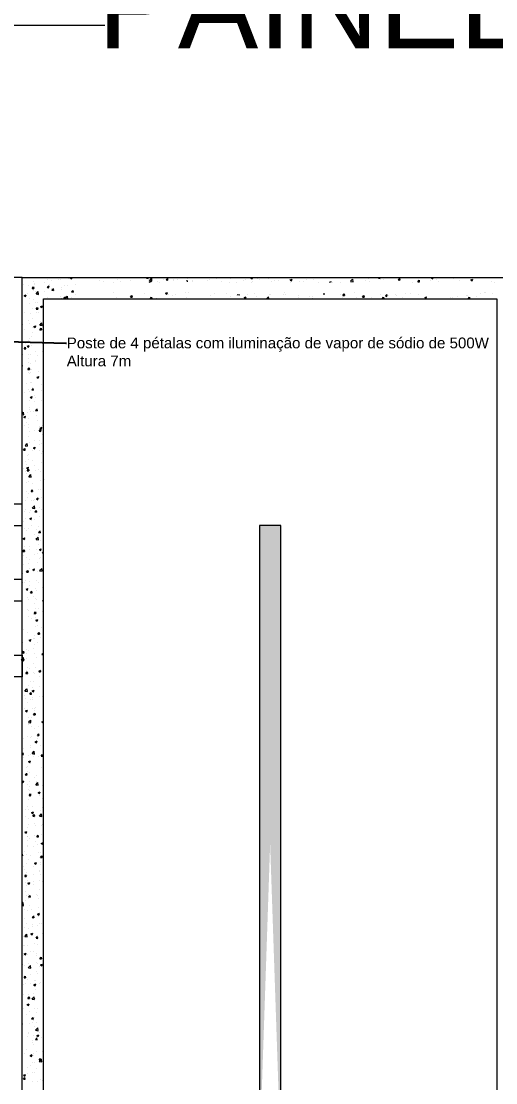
# Model space of a CAD drawing. Header units: millimetres. Extents: x 100 to 1222, y 100 to 694.
# Drawn here: x 276.75 to 293.24, y 536.13 to 573.01 of the extents above; entities that cross this region are included whole.
import ezdxf
from ezdxf import colors
from ezdxf.entities.mleader import LeaderData, LeaderLine
from ezdxf.math import Vec2, Vec3

# ---------------------------------------------------------------- set-up
doc = ezdxf.new("R2010")
doc.units = ezdxf.units.MM
doc.linetypes.add('DASHED', pattern=[0.75, 0.5, -0.25])
for name, color, linetype, lineweight in [('Alvenaria', 8, 'Continuous', 9), ('COTAS', 5, 'Continuous', 5), ('dados', 4, 'DASHED', 5), ('PAREDE', 7, 'Continuous', 9)]:
    doc.layers.add(name, color=color, linetype=linetype, lineweight=lineweight)
doc.styles.add('Notes', font='Arial.ttf', dxfattribs={"height": 3})
doc.styles.get("Standard").update_dxf_attribs({"font": 'Arial.ttf'})

msp = doc.modelspace()

# ---------------------------------------------------------------- hatches: boundary and pattern name
at = {"layer": 'Alvenaria'}
h = msp.add_hatch(dxfattribs=at)
h.set_pattern_fill('AR-CONC', color=256, scale=0.00375)
h.set_pattern_definition([(50, (-7.4424, -3450.46003), (0.68319251, -0.05977157), [0.0714375, -0.7858125]), (355, (-7.4424, -3450.46), (-0.13216283, 0.71646317), [0.05715, -0.62865219]), (100.451445, (-7.38545, -3450.465), (0.55102968, 0.65669157), [0.06071253, -0.66783842]), (46.1842, (-7.4424, -3450.2695), (1.0165464, -0.15765873), [0.10715625, -1.17871875]), (96.635558, (-7.3577, -3450.2827), (0.8902655, 0.92784797), [0.09106884, -1.00175853]), (351.18415, (-7.4424, -3450.2695), (0.8902655, 0.92784797), [0.08572488, -0.942974]), (21, (-7.34714, -3450.31716), (0.56855397, -0.38349449), [0.0714375, -0.7858125]), (326, (-7.34714, -3450.31716), (0.23175761, 0.69070487), [0.05715, -0.62865]), (71.451445, (-7.29976, -3450.3491), (0.80031157, 0.30721038), [0.06071253, -0.66783727]), (37.5, (-7.44239, -3450.46003), (0.011582262, 0.317081396), [0, -0.62103, 0, -0.638175, 0, -0.63103125]), (7.5, (-7.4424, -3450.46003), (0.250573734, 0.375677156), [0, -0.363855, 0, -0.6067425, 0, -0.24050625]), (327.5, (-7.6548, -3450.46003), (0.508464732, -0.02148279), [0, -0.238125, 0, -0.74295, 0, -0.9858375]), (317.5, (-7.75004, -3450.46003), (0.55548443, 0.09534934), [0, -0.3095625, 0, -0.493395, 0, -0.7000875])])
edge = h.paths.add_edge_path()
edge.add_line((285.775, 533.362), (285.775, 555.487))
edge.add_line((285.025, 555.487), (285.025, 533.362))
edge.add_line((285.775, 555.487), (285.025, 555.487))

# ---------------------------------------------------------------- linework, layer by layer
for p, q in [((276.843, 563.867), (276.843, 563.867)), ((277.18, 563.964), (277.18, 563.964)), ((277.204, 563.914), (277.204, 563.914)), ((277.226, 563.87), (277.226, 563.87)), ((277.561, 563.927), (277.561, 563.927)), ((277.669, 564.031), (277.669, 564.031)), ((277.806, 563.994), (277.806, 563.994)), ((278.044, 564.025), (278.044, 564.025)), ((278.116, 564.022), (278.116, 564.022)), ((278.15, 564.092), (278.15, 564.092)), ((278.405, 564.072), (278.405, 564.072)), ((278.454, 564.093), (278.501, 564.061)), ((278.455, 564.095), (278.498, 564.112)), ((278.501, 564.06), (278.519, 564.112)), ((279.455, 564.004), (279.455, 564.004)), ((279.604, 563.975), (279.604, 563.975)), ((279.956, 563.934), (279.956, 563.934)), ((280.011, 564.099), (280.011, 564.099)), ((280.098, 564.046), (280.098, 564.046)), ((280.195, 563.965), (280.195, 563.965)), ((280.556, 564.013), (280.556, 564.013)), ((280.667, 564.097), (280.667, 564.097)), ((281.1, 564.08), (281.127, 564.112)), ((281.1, 564.08), (281.157, 564.075)), ((281.157, 564.092), (281.157, 564.092)), ((281.166, 564.077), (281.159, 564.112)), ((281.176, 564.076), (281.176, 564.076)), ((281.193, 563.943), (281.259, 563.968)), ((281.206, 563.992), (281.28, 564.07)), ((281.207, 563.989), (281.292, 563.976)), ((281.293, 563.979), (281.282, 564.07)), ((281.486, 563.957), (281.486, 563.957)), ((281.552, 563.928), (281.552, 563.928)), ((281.684, 564.054), (281.684, 564.054)), ((281.783, 564.02), (281.829, 564.075)), ((281.783, 564.02), (281.84, 564.015)), ((281.849, 564.017), (281.838, 564.077)), ((282.041, 564.052), (282.041, 564.052)), ((282.041, 563.995), (282.041, 563.995)), ((282.193, 564.033), (282.193, 564.033)), ((282.532, 563.957), (282.521, 564.017)), ((282.522, 564.056), (282.522, 564.056)), ((282.701, 564.011), (282.701, 564.011)), ((282.707, 563.953), (282.707, 563.953)), ((283.21, 563.99), (283.21, 563.99)), ((283.308, 564.033), (283.308, 564.033)), ((283.517, 564.096), (283.517, 564.096)), ((283.547, 564.064), (283.547, 564.064)), ((283.718, 563.968), (283.718, 563.968)), ((283.907, 564.112), (283.907, 564.112)), ((283.975, 563.939), (283.975, 563.939)), ((284.026, 564.075), (284.026, 564.075)), ((284.226, 563.947), (284.226, 563.947)), ((284.47, 564.01), (284.47, 564.01)), ((284.534, 564.053), (284.534, 564.053)), ((284.73, 564.095), (284.777, 564.063)), ((284.731, 564.097), (284.769, 564.112)), ((284.735, 563.925), (284.735, 563.925)), ((284.777, 564.063), (284.794, 564.112)), ((284.779, 563.96), (284.779, 563.96)), ((284.959, 564.077), (284.959, 564.077)), ((285.043, 564.032), (285.043, 564.032)), ((285.335, 564.056), (285.335, 564.056)), ((285.459, 563.973), (285.459, 563.973)), ((285.551, 564.01), (285.551, 564.01)), ((285.697, 564.005), (285.697, 564.005)), ((286.058, 564.052), (286.058, 564.052)), ((286.06, 563.989), (286.06, 563.989)), ((286.098, 564.018), (286.146, 563.986)), ((286.1, 564.021), (286.166, 564.047)), ((286.118, 563.942), (286.118, 563.942)), ((286.146, 563.986), (286.165, 564.044)), ((286.412, 563.96), (286.412, 563.96)), ((286.568, 563.967), (286.568, 563.967)), ((286.674, 564.037), (286.674, 564.037)), ((286.893, 564.021), (286.893, 564.021)), ((287.076, 563.946), (287.076, 563.946)), ((287.388, 564.092), (287.388, 564.092)), ((287.468, 563.945), (287.535, 563.97)), ((287.585, 563.924), (287.585, 563.924)), ((287.848, 563.945), (287.848, 563.945)), ((288.195, 563.974), (288.269, 564.052)), ((288.197, 563.971), (288.282, 563.957)), ((288.209, 563.992), (288.209, 563.992)), ((288.282, 563.961), (288.272, 564.052)), ((288.704, 563.99), (288.704, 563.99)), ((288.811, 564.072), (288.811, 564.072)), ((288.841, 563.974), (288.841, 563.974)), ((289.049, 564.103), (289.049, 564.103)), ((289.166, 564.079), (289.194, 564.112)), ((289.166, 564.079), (289.223, 564.074)), ((289.232, 564.076), (289.225, 564.112)), ((289.26, 564.085), (289.26, 564.085)), ((289.33, 564.041), (289.33, 564.041)), ((289.811, 564.102), (289.811, 564.102)), ((289.849, 564.02), (289.906, 564.015)), ((289.849, 564.02), (289.895, 564.074)), ((289.915, 564.016), (289.904, 564.076)), ((290.36, 563.933), (290.36, 563.933)), ((290.533, 563.96), (290.579, 564.015)), ((290.533, 563.96), (290.59, 563.955)), ((290.598, 563.956), (290.587, 564.016)), ((290.962, 564.012), (290.962, 564.012)), ((291.005, 564.097), (291.053, 564.065)), ((291.007, 564.099), (291.039, 564.112)), ((291.053, 564.065), (291.069, 564.112)), ((291.2, 564.044), (291.2, 564.044)), ((291.265, 563.985), (291.265, 563.985)), ((291.561, 564.091), (291.561, 564.091)), ((291.759, 564.056), (291.759, 564.056)), ((291.998, 563.994), (291.998, 563.994)), ((292.374, 564.02), (292.422, 563.988)), ((292.375, 564.023), (292.442, 564.049)), ((292.422, 563.988), (292.441, 564.046)), ((292.553, 564.089), (292.553, 564.089)), ((293.112, 563.953), (293.112, 563.953)), ((293.213, 563.939), (293.213, 563.939)), ((276.854, 563.481), (276.921, 563.506)), ((276.901, 563.446), (276.92, 563.504)), ((276.953, 563.539), (276.953, 563.539)), ((277.005, 563.832), (277.005, 563.832)), ((277.133, 563.722), (277.179, 563.777)), ((277.133, 563.722), (277.19, 563.717)), ((277.169, 563.647), (277.169, 563.647)), ((277.199, 563.719), (277.188, 563.779)), ((277.233, 563.622), (277.233, 563.622)), ((277.266, 563.537), (277.34, 563.615)), ((277.267, 563.534), (277.352, 563.521)), ((277.353, 563.525), (277.342, 563.615)), ((277.555, 563.618), (277.555, 563.618)), ((277.653, 563.785), (277.701, 563.753)), ((277.655, 563.788), (277.721, 563.814)), ((277.658, 563.714), (277.658, 563.714)), ((277.701, 563.753), (277.72, 563.811)), ((277.735, 563.848), (277.735, 563.848)), ((277.789, 563.718), (277.789, 563.718)), ((277.793, 563.649), (277.793, 563.649)), ((277.816, 563.663), (277.862, 563.717)), ((277.816, 563.662), (277.873, 563.657)), ((277.882, 563.659), (277.871, 563.719)), ((278.139, 563.775), (278.139, 563.775)), ((278.154, 563.697), (278.154, 563.697)), ((278.243, 563.827), (278.243, 563.827)), ((278.344, 563.813), (278.344, 563.813)), ((278.5, 563.603), (278.545, 563.657)), ((278.5, 563.603), (278.556, 563.598)), ((278.565, 563.599), (278.554, 563.659)), ((278.622, 563.529), (278.622, 563.529)), ((278.633, 563.847), (278.633, 563.847)), ((279.944, 563.59), (279.944, 563.59)), ((281.045, 563.54), (281.045, 563.54)), ((281.76, 563.557), (281.807, 563.525)), ((281.761, 563.559), (281.828, 563.585)), ((281.808, 563.524), (281.827, 563.582)), ((281.857, 563.499), (281.857, 563.499)), ((282.002, 563.484), (282.002, 563.484)), ((282.095, 563.53), (282.095, 563.53)), ((282.456, 563.578), (282.456, 563.578)), ((282.557, 563.579), (282.557, 563.579)), ((283.482, 563.561), (283.482, 563.561)), ((283.896, 563.56), (283.896, 563.56)), ((284.257, 563.516), (284.342, 563.503)), ((284.607, 563.518), (284.607, 563.518)), ((284.853, 563.548), (284.853, 563.548)), ((285.362, 563.526), (285.362, 563.526)), ((285.417, 563.504), (285.417, 563.504)), ((285.87, 563.505), (285.87, 563.505)), ((285.911, 563.575), (285.911, 563.575)), ((285.927, 563.513), (285.927, 563.513)), ((286.378, 563.483), (286.378, 563.483)), ((287.249, 563.542), (287.306, 563.537)), ((287.854, 563.525), (287.854, 563.525)), ((287.932, 563.482), (287.978, 563.537)), ((287.932, 563.482), (287.989, 563.477)), ((287.998, 563.479), (287.987, 563.539)), ((288.335, 563.586), (288.335, 563.586)), ((289.22, 563.517), (289.22, 563.517)), ((289.405, 563.482), (289.452, 563.45)), ((289.406, 563.485), (289.473, 563.511)), ((289.452, 563.45), (289.472, 563.508)), ((289.749, 563.51), (289.749, 563.51)), ((290.109, 563.557), (290.109, 563.557)), ((290.283, 563.54), (290.283, 563.54)), ((290.559, 563.499), (290.559, 563.499)), ((292.225, 563.489), (292.225, 563.489)), ((292.26, 563.498), (292.26, 563.498)), ((292.706, 563.55), (292.706, 563.55)), ((292.862, 563.577), (292.862, 563.577)), ((292.87, 563.582), (292.87, 563.582)), ((293.145, 563.547), (293.145, 563.547)), ((276.853, 563.478), (276.901, 563.446)), ((277.041, 563.383), (277.041, 563.383)), ((277.042, 563.194), (277.042, 563.194)), ((277.157, 563.33), (277.157, 563.33)), ((277.241, 563.255), (277.241, 563.255)), ((277.304, 563.242), (277.304, 563.242)), ((277.423, 563.097), (277.49, 563.123)), ((277.469, 563.063), (277.489, 563.12)), ((277.646, 563.397), (277.646, 563.397)), ((278.127, 563.458), (278.127, 563.458)), ((278.153, 563.384), (278.153, 563.384)), ((278.222, 563.402), (278.269, 563.37)), ((278.223, 563.405), (278.29, 563.43)), ((278.27, 563.37), (278.289, 563.427)), ((278.282, 563.38), (278.356, 563.457)), ((278.284, 563.376), (278.369, 563.363)), ((278.369, 563.367), (278.359, 563.457)), ((278.505, 563.4), (278.505, 563.4)), ((280.075, 563.412), (280.075, 563.412)), ((280.549, 563.423), (280.595, 563.478)), ((280.549, 563.423), (280.606, 563.418)), ((280.564, 563.479), (280.564, 563.479)), ((280.615, 563.42), (280.604, 563.48)), ((280.894, 563.372), (280.894, 563.372)), ((281.232, 563.364), (281.278, 563.418)), ((281.232, 563.364), (281.251, 563.362)), ((281.255, 563.42), (281.255, 563.42)), ((281.298, 563.362), (281.287, 563.42)), ((281.446, 563.388), (281.446, 563.388)), ((282.499, 563.422), (282.499, 563.422)), ((282.786, 563.37), (282.786, 563.37)), ((283.341, 563.465), (283.341, 563.465)), ((284.008, 563.439), (284.008, 563.439)), ((284.246, 563.471), (284.246, 563.471)), ((284.447, 563.376), (284.447, 563.376)), ((284.498, 563.404), (284.545, 563.372)), ((284.499, 563.407), (284.566, 563.432)), ((284.546, 563.372), (284.565, 563.429)), ((284.936, 563.443), (284.936, 563.443)), ((285.272, 563.362), (285.346, 563.439)), ((285.357, 563.362), (285.348, 563.439)), ((285.371, 563.418), (285.371, 563.418)), ((286.159, 563.38), (286.159, 563.38)), ((286.397, 563.411), (286.397, 563.411)), ((286.758, 563.459), (286.758, 563.459)), ((286.87, 563.386), (286.87, 563.386)), ((286.887, 563.462), (286.887, 563.462)), ((287.904, 563.419), (287.904, 563.419)), ((288.412, 563.397), (288.412, 563.397)), ((288.615, 563.423), (288.661, 563.477)), ((288.615, 563.423), (288.672, 563.418)), ((288.665, 563.422), (288.665, 563.422)), ((288.681, 563.419), (288.67, 563.479)), ((288.909, 563.399), (288.909, 563.399)), ((288.921, 563.376), (288.921, 563.376)), ((289.298, 563.363), (289.344, 563.418)), ((289.298, 563.363), (289.308, 563.362)), ((289.307, 563.407), (289.307, 563.407)), ((289.364, 563.362), (289.353, 563.419)), ((289.51, 563.478), (289.51, 563.478)), ((289.788, 563.468), (289.788, 563.468)), ((290.004, 563.403), (290.004, 563.403)), ((290.774, 563.406), (290.821, 563.374)), ((290.775, 563.409), (290.841, 563.434)), ((290.821, 563.374), (290.841, 563.431)), ((291.661, 563.419), (291.661, 563.419)), ((291.736, 563.422), (291.736, 563.422)), ((291.9, 563.45), (291.9, 563.45)), ((292.279, 563.362), (292.335, 563.421)), ((292.345, 563.362), (292.338, 563.421)), ((292.59, 563.451), (292.59, 563.451)), ((276.851, 562.899), (276.851, 562.899)), ((277.054, 562.867), (277.054, 562.867)), ((277.145, 563.013), (277.145, 563.013)), ((277.265, 563.006), (277.311, 563.061)), ((277.265, 563.006), (277.322, 563.001)), ((277.292, 562.898), (277.292, 562.898)), ((277.331, 563.002), (277.32, 563.062)), ((277.36, 562.878), (277.36, 562.878)), ((277.422, 563.095), (277.469, 563.063)), ((276.803, 562.491), (276.803, 562.491)), ((277.002, 562.625), (277.002, 562.625)), ((277.042, 562.522), (277.042, 562.522)), ((277.122, 562.379), (277.122, 562.379)), ((277.134, 562.696), (277.134, 562.696)), ((277.174, 562.391), (277.174, 562.391)), ((277.19, 562.404), (277.237, 562.372)), ((277.191, 562.407), (277.258, 562.432)), ((277.231, 562.416), (277.231, 562.416)), ((277.238, 562.372), (277.257, 562.429)), ((277.392, 562.452), (277.466, 562.529)), ((277.394, 562.448), (277.478, 562.435)), ((277.402, 562.57), (277.402, 562.57)), ((277.479, 562.439), (277.468, 562.53)), ((276.78, 562.346), (276.775, 562.371)), ((276.791, 562.147), (276.791, 562.147)), ((276.866, 562.284), (276.866, 562.284)), ((277.111, 562.062), (277.111, 562.062)), ((277.152, 562.194), (277.152, 562.194)), ((277.375, 562.263), (277.375, 562.263)), ((277.397, 562.289), (277.443, 562.344)), ((277.397, 562.289), (277.454, 562.284)), ((277.463, 562.286), (277.452, 562.346)), ((276.846, 561.633), (276.892, 561.687)), ((276.901, 561.818), (276.901, 561.818)), ((276.912, 561.629), (276.901, 561.689)), ((276.958, 561.713), (277.006, 561.681)), ((276.959, 561.716), (277.026, 561.742)), ((276.985, 561.907), (276.985, 561.907)), ((277.006, 561.681), (277.025, 561.739)), ((277.039, 561.988), (277.039, 561.988)), ((277.099, 561.745), (277.099, 561.745)), ((277.493, 561.885), (277.493, 561.885)), ((277.503, 561.898), (277.503, 561.898)), ((276.799, 561.42), (276.799, 561.42)), ((276.846, 561.633), (276.903, 561.628)), ((277, 561.419), (277, 561.419)), ((277, 561.292), (277, 561.292)), ((277.087, 561.427), (277.087, 561.427)), ((277.252, 561.522), (277.252, 561.522)), ((277.308, 561.398), (277.308, 561.398)), ((277.491, 561.553), (277.491, 561.553)), ((277.508, 561.27), (277.508, 561.27)), ((277.518, 561.366), (277.525, 561.374)), ((277.52, 561.363), (277.525, 561.362)), ((276.775, 561.044), (276.794, 561.051)), ((276.775, 560.994), (276.793, 561.048)), ((276.979, 560.916), (277.025, 560.971)), ((276.979, 560.916), (277.036, 560.911)), ((277.002, 561.146), (277.002, 561.146)), ((277.044, 560.913), (277.033, 560.972)), ((277.076, 561.11), (277.076, 561.11)), ((277.118, 560.914), (277.118, 560.914)), ((277.228, 561.21), (277.228, 561.21)), ((277.24, 561.178), (277.24, 561.178)), ((276.99, 560.802), (276.99, 560.802)), ((277.036, 560.781), (277.036, 560.781)), ((277.064, 560.793), (277.064, 560.793)), ((277.295, 560.639), (277.342, 560.607)), ((277.296, 560.642), (277.363, 560.667)), ((277.343, 560.607), (277.362, 560.665)), ((277.35, 560.849), (277.35, 560.849)), ((276.933, 560.428), (276.933, 560.428)), ((276.997, 560.213), (276.997, 560.213)), ((277.053, 560.476), (277.053, 560.476)), ((277.1, 560.474), (277.1, 560.474)), ((277.111, 560.2), (277.157, 560.254)), ((277.111, 560.2), (277.168, 560.195)), ((277.133, 560.3), (277.133, 560.3)), ((277.176, 560.196), (277.165, 560.256)), ((277.441, 560.406), (277.441, 560.406)), ((277.451, 560.177), (277.451, 560.177)), ((276.849, 560.098), (276.849, 560.098)), ((277.03, 559.842), (277.03, 559.842)), ((277.041, 560.159), (277.041, 560.159)), ((277.063, 559.948), (277.111, 559.916)), ((277.064, 559.951), (277.131, 559.977)), ((277.111, 559.916), (277.13, 559.974)), ((277.2, 559.802), (277.2, 559.802)), ((277.225, 560.004), (277.225, 560.004)), ((277.252, 559.922), (277.252, 559.922)), ((277.439, 559.833), (277.439, 559.833)), ((277.519, 559.909), (277.519, 559.909)), ((276.775, 559.375), (276.828, 559.43)), ((276.841, 559.34), (276.831, 559.431)), ((276.95, 559.426), (276.95, 559.426)), ((277.018, 559.525), (277.018, 559.525)), ((277.033, 559.575), (277.033, 559.575)), ((277.066, 559.435), (277.066, 559.435)), ((277.188, 559.457), (277.188, 559.457)), ((277.243, 559.483), (277.289, 559.538)), ((277.243, 559.483), (277.3, 559.478)), ((277.309, 559.48), (277.298, 559.54)), ((277.507, 559.592), (277.507, 559.592)), ((276.775, 559.346), (276.841, 559.336)), ((276.831, 559.258), (276.879, 559.226)), ((276.833, 559.26), (276.899, 559.286)), ((276.879, 559.226), (276.899, 559.283)), ((276.937, 559.082), (276.937, 559.082)), ((277.006, 559.208), (277.006, 559.208)), ((277.267, 559.307), (277.267, 559.307)), ((277.298, 559.129), (277.298, 559.129)), ((277.495, 559.275), (277.495, 559.275)), ((276.877, 558.951), (276.877, 558.951)), ((276.994, 559.007), (276.994, 559.007)), ((276.995, 558.891), (276.995, 558.891)), ((277.048, 558.753), (277.048, 558.753)), ((277.222, 558.798), (277.222, 558.798)), ((277.375, 558.767), (277.421, 558.822)), ((277.375, 558.767), (277.432, 558.762)), ((277.385, 558.929), (277.385, 558.929)), ((277.4, 558.874), (277.447, 558.842)), ((277.401, 558.877), (277.468, 558.902)), ((277.441, 558.763), (277.43, 558.823)), ((277.448, 558.842), (277.467, 558.9)), ((277.484, 558.958), (277.484, 558.958)), ((276.797, 558.378), (276.797, 558.378)), ((276.881, 558.268), (276.955, 558.345)), ((276.892, 558.336), (276.892, 558.336)), ((276.968, 558.255), (276.957, 558.345)), ((276.983, 558.574), (276.983, 558.574)), ((277.031, 558.369), (277.031, 558.369)), ((277.2, 558.443), (277.2, 558.443)), ((277.399, 558.457), (277.399, 558.457)), ((277.461, 558.324), (277.461, 558.324)), ((277.472, 558.641), (277.472, 558.641)), ((276.824, 558.11), (276.87, 558.165)), ((276.824, 558.11), (276.881, 558.105)), ((276.89, 558.107), (276.879, 558.166)), ((276.882, 558.264), (276.967, 558.251)), ((276.972, 558.257), (276.972, 558.257)), ((277.01, 557.959), (277.01, 557.959)), ((277.148, 558.081), (277.148, 558.081)), ((277.168, 558.183), (277.216, 558.151)), ((277.169, 558.186), (277.236, 558.212)), ((277.216, 558.151), (277.235, 558.209)), ((277.386, 558.113), (277.386, 558.113)), ((277.4, 558.315), (277.4, 558.315)), ((277.449, 558.007), (277.449, 558.007)), ((277.507, 558.05), (277.525, 558.072)), ((277.507, 558.05), (277.525, 558.049)), ((276.897, 557.706), (276.897, 557.706)), ((276.948, 557.623), (276.948, 557.623)), ((276.96, 557.94), (276.96, 557.94)), ((276.991, 557.801), (276.991, 557.801)), ((277.136, 557.737), (277.136, 557.737)), ((277.219, 557.592), (277.219, 557.592)), ((277.438, 557.69), (277.438, 557.69)), ((277.497, 557.785), (277.497, 557.785)), ((277.519, 557.937), (277.519, 557.937)), ((276.825, 557.472), (276.825, 557.472)), ((276.885, 557.361), (276.885, 557.361)), ((276.936, 557.493), (276.984, 557.461)), ((276.937, 557.305), (276.937, 557.305)), ((276.938, 557.495), (277.004, 557.521)), ((276.956, 557.394), (277.002, 557.448)), ((276.956, 557.394), (277.013, 557.389)), ((276.984, 557.461), (277.004, 557.518)), ((277.007, 557.182), (277.081, 557.259)), ((277.022, 557.39), (277.011, 557.45)), ((277.025, 557.344), (277.025, 557.344)), ((277.094, 557.169), (277.083, 557.26)), ((277.246, 557.409), (277.246, 557.409)), ((277.333, 557.45), (277.333, 557.45)), ((277.426, 557.373), (277.426, 557.373)), ((276.925, 556.988), (276.925, 556.988)), ((276.995, 557.033), (276.995, 557.033)), ((277.008, 557.178), (277.093, 557.165)), ((277.028, 557.163), (277.028, 557.163)), ((277.144, 556.966), (277.144, 556.966)), ((277.414, 557.055), (277.414, 557.055)), ((277.505, 557.109), (277.525, 557.095)), ((277.506, 557.112), (277.525, 557.119)), ((276.914, 556.671), (276.914, 556.671)), ((276.958, 556.48), (276.958, 556.48)), ((276.988, 556.595), (276.988, 556.595)), ((277.088, 556.677), (277.134, 556.732)), ((277.088, 556.677), (277.145, 556.672)), ((277.154, 556.674), (277.143, 556.733)), ((277.346, 556.737), (277.346, 556.737)), ((277.403, 556.738), (277.403, 556.738)), ((276.902, 556.354), (276.902, 556.354)), ((277.096, 556.361), (277.096, 556.361)), ((277.133, 556.097), (277.207, 556.174)), ((277.159, 556.352), (277.159, 556.352)), ((277.22, 556.084), (277.21, 556.174)), ((277.217, 556.386), (277.217, 556.386)), ((277.273, 556.419), (277.321, 556.387)), ((277.275, 556.421), (277.341, 556.447)), ((277.321, 556.386), (277.34, 556.444)), ((277.334, 556.392), (277.334, 556.392)), ((277.391, 556.421), (277.391, 556.421)), ((277.467, 556.458), (277.467, 556.458)), ((276.769, 555.995), (276.769, 555.995)), ((276.845, 555.985), (276.845, 555.985)), ((276.891, 556.037), (276.891, 556.037)), ((277.025, 555.957), (277.025, 555.957)), ((277.043, 555.731), (277.109, 555.756)), ((277.084, 556.017), (277.084, 556.017)), ((277.089, 555.696), (277.109, 555.753)), ((277.135, 556.093), (277.219, 556.08)), ((277.221, 555.961), (277.266, 556.015)), ((277.221, 555.961), (277.278, 555.956)), ((277.286, 555.957), (277.275, 556.017)), ((277.277, 555.974), (277.277, 555.974)), ((277.368, 555.787), (277.368, 555.787)), ((277.38, 556.104), (277.38, 556.104)), ((277.445, 556.064), (277.445, 556.064)), ((276.784, 555.381), (276.784, 555.381)), ((276.833, 555.641), (276.833, 555.641)), ((276.867, 555.403), (276.867, 555.403)), ((276.879, 555.72), (276.879, 555.72)), ((276.986, 555.389), (276.986, 555.389)), ((277.042, 555.728), (277.089, 555.696)), ((277.092, 555.487), (277.092, 555.487)), ((277.194, 555.689), (277.194, 555.689)), ((277.356, 555.47), (277.356, 555.47)), ((276.81, 555.037), (276.857, 555.005)), ((276.811, 555.04), (276.878, 555.065)), ((276.856, 555.086), (276.856, 555.086)), ((276.858, 555.005), (276.877, 555.063)), ((276.902, 555.003), (276.902, 555.003)), ((276.943, 555.313), (276.943, 555.313)), ((277.214, 555.179), (277.214, 555.179)), ((277.259, 555.011), (277.334, 555.088)), ((277.261, 555.007), (277.346, 554.994)), ((277.292, 555.359), (277.292, 555.359)), ((277.294, 555.016), (277.294, 555.016)), ((277.346, 554.998), (277.336, 555.089)), ((277.345, 555.153), (277.345, 555.153)), ((277.353, 555.244), (277.399, 555.299)), ((277.353, 555.244), (277.41, 555.239)), ((277.418, 555.241), (277.407, 555.301)), ((276.802, 554.588), (276.848, 554.642)), ((276.844, 554.769), (276.844, 554.769)), ((276.867, 554.584), (276.856, 554.644)), ((277.022, 554.751), (277.022, 554.751)), ((277.044, 554.641), (277.044, 554.641)), ((277.282, 554.672), (277.282, 554.672)), ((277.333, 554.836), (277.333, 554.836)), ((277.378, 554.654), (277.426, 554.622)), ((277.38, 554.656), (277.446, 554.682)), ((277.411, 554.981), (277.411, 554.981)), ((277.426, 554.622), (277.445, 554.679)), ((276.793, 554.265), (276.793, 554.265)), ((276.802, 554.588), (276.859, 554.583)), ((276.833, 554.452), (276.833, 554.452)), ((276.917, 554.388), (276.917, 554.388)), ((277.032, 554.296), (277.032, 554.296)), ((277.225, 554.495), (277.225, 554.495)), ((277.322, 554.519), (277.322, 554.519)), ((277.392, 554.344), (277.392, 554.344)), ((277.426, 554.367), (277.426, 554.367)), ((277.485, 554.528), (277.525, 554.576)), ((277.485, 554.528), (277.525, 554.524)), ((276.781, 553.921), (276.781, 553.921)), ((276.821, 554.135), (276.821, 554.135)), ((276.934, 553.871), (276.98, 553.926)), ((276.983, 554.182), (276.983, 554.182)), ((277, 553.868), (276.989, 553.927)), ((277.036, 554.011), (277.036, 554.011)), ((277.142, 553.968), (277.142, 553.968)), ((277.147, 553.963), (277.194, 553.931)), ((277.148, 553.966), (277.214, 553.991)), ((277.194, 553.931), (277.214, 553.988)), ((277.211, 553.973), (277.211, 553.973)), ((277.31, 554.202), (277.31, 554.202)), ((277.386, 553.926), (277.46, 554.003)), ((277.387, 553.922), (277.472, 553.909)), ((277.473, 553.913), (277.462, 554.003)), ((276.809, 553.818), (276.809, 553.818)), ((276.891, 553.593), (276.891, 553.593)), ((276.934, 553.871), (276.991, 553.866)), ((277.019, 553.545), (277.019, 553.545)), ((277.287, 553.568), (277.287, 553.568)), ((277.299, 553.885), (277.299, 553.885)), ((277.493, 553.672), (277.493, 553.672)), ((276.786, 553.183), (276.786, 553.183)), ((276.798, 553.5), (276.798, 553.5)), ((276.85, 553.524), (276.85, 553.524)), ((276.915, 553.272), (276.962, 553.24)), ((276.916, 553.275), (276.983, 553.301)), ((276.963, 553.24), (276.982, 553.298)), ((277.051, 553.396), (277.051, 553.396)), ((277.066, 553.155), (277.112, 553.209)), ((277.132, 553.151), (277.121, 553.211)), ((277.242, 553.296), (277.242, 553.296)), ((277.275, 553.25), (277.275, 553.25)), ((277.359, 553.502), (277.359, 553.502)), ((277.481, 553.327), (277.481, 553.327)), ((276.775, 552.866), (276.775, 552.866)), ((276.98, 552.976), (276.98, 552.976)), ((276.992, 552.92), (276.992, 552.92)), ((277.066, 553.155), (277.123, 553.15)), ((277.169, 553.018), (277.169, 553.018)), ((277.23, 552.952), (277.23, 552.952)), ((277.264, 552.933), (277.264, 552.933)), ((277.483, 552.889), (277.525, 552.86)), ((277.485, 552.891), (277.525, 552.907)), ((277.512, 552.84), (277.525, 552.854)), ((277.514, 552.836), (277.525, 552.835)), ((276.98, 552.576), (276.98, 552.576)), ((276.984, 552.532), (276.984, 552.532)), ((277.198, 552.438), (277.244, 552.493)), ((277.198, 552.438), (277.255, 552.433)), ((277.208, 552.767), (277.208, 552.767)), ((277.252, 552.616), (277.252, 552.616)), ((277.264, 552.435), (277.253, 552.494)), ((277.34, 552.624), (277.34, 552.624)), ((277.492, 552.51), (277.492, 552.51)), ((277.016, 552.338), (277.016, 552.338)), ((277.09, 552.248), (277.09, 552.248)), ((277.184, 552.404), (277.184, 552.404)), ((277.241, 552.299), (277.241, 552.299)), ((277.252, 552.198), (277.299, 552.166)), ((277.253, 552.201), (277.32, 552.226)), ((277.299, 552.166), (277.319, 552.223)), ((276.794, 552.047), (276.794, 552.047)), ((276.839, 551.872), (276.839, 551.872)), ((276.977, 551.77), (276.977, 551.77)), ((277.229, 551.982), (277.229, 551.982)), ((277.303, 552.026), (277.303, 552.026)), ((277.33, 551.722), (277.376, 551.776)), ((277.33, 551.722), (277.387, 551.717)), ((277.396, 551.718), (277.385, 551.778)), ((277.441, 551.951), (277.441, 551.951)), ((276.809, 551.433), (276.809, 551.433)), ((277.02, 551.507), (277.067, 551.475)), ((277.021, 551.51), (277.088, 551.536)), ((277.068, 551.475), (277.087, 551.533)), ((277.117, 551.539), (277.117, 551.539)), ((277.19, 551.576), (277.19, 551.576)), ((277.205, 551.561), (277.205, 551.561)), ((277.206, 551.348), (277.206, 551.348)), ((277.217, 551.665), (277.217, 551.665)), ((277.318, 551.411), (277.318, 551.411)), ((277.429, 551.607), (277.429, 551.607)), ((276.779, 551.065), (276.825, 551.12)), ((276.779, 551.065), (276.836, 551.06)), ((276.845, 551.062), (276.834, 551.121)), ((276.928, 551.055), (276.928, 551.055)), ((276.94, 551.2), (276.94, 551.2)), ((277.014, 551.132), (277.014, 551.132)), ((277.178, 551.231), (277.178, 551.231)), ((277.194, 551.031), (277.194, 551.031)), ((277.436, 551.033), (277.436, 551.033)), ((277.463, 551.005), (277.508, 551.06)), ((277.463, 551.005), (277.519, 551)), ((277.525, 551.017), (277.517, 551.062)), ((276.748, 550.827), (276.775, 550.855)), ((276.75, 550.823), (276.775, 550.819)), ((276.775, 550.855), (276.822, 550.904)), ((276.775, 550.819), (276.834, 550.81)), ((276.788, 550.817), (276.835, 550.785)), ((276.789, 550.819), (276.856, 550.845)), ((276.835, 550.814), (276.824, 550.904)), ((276.836, 550.785), (276.855, 550.842)), ((276.927, 550.856), (276.927, 550.856)), ((277.183, 550.714), (277.183, 550.714)), ((277.288, 550.903), (277.288, 550.903)), ((276.911, 550.349), (276.957, 550.403)), ((276.911, 550.349), (276.968, 550.344)), ((276.943, 550.44), (276.943, 550.44)), ((276.977, 550.345), (276.966, 550.405)), ((276.974, 550.564), (276.974, 550.564)), ((277.038, 550.528), (277.038, 550.528)), ((277.171, 550.397), (277.171, 550.397)), ((277.203, 550.355), (277.203, 550.355)), ((277.251, 550.547), (277.251, 550.547)), ((277.357, 550.433), (277.404, 550.401)), ((277.358, 550.436), (277.425, 550.461)), ((277.389, 550.231), (277.389, 550.231)), ((277.404, 550.401), (277.424, 550.459)), ((277.451, 550.419), (277.451, 550.419)), ((276.787, 550.152), (276.787, 550.152)), ((277.011, 549.926), (277.011, 549.926)), ((277.061, 550.063), (277.061, 550.063)), ((277.138, 549.855), (277.138, 549.855)), ((277.16, 550.08), (277.16, 550.08)), ((277.376, 549.887), (277.376, 549.887)), ((276.874, 549.741), (276.948, 549.818)), ((276.876, 549.738), (276.961, 549.724)), ((276.876, 549.576), (276.876, 549.576)), ((276.887, 549.48), (276.887, 549.48)), ((276.961, 549.728), (276.951, 549.819)), ((277.044, 549.632), (277.09, 549.687)), ((277.044, 549.632), (277.101, 549.627)), ((277.109, 549.629), (277.098, 549.688)), ((277.125, 549.742), (277.172, 549.71)), ((277.126, 549.745), (277.193, 549.771)), ((277.126, 549.511), (277.126, 549.511)), ((277.148, 549.763), (277.148, 549.763)), ((277.173, 549.71), (277.192, 549.768)), ((277.384, 549.554), (277.384, 549.554)), ((277.487, 549.559), (277.487, 549.559)), ((276.875, 549.136), (276.875, 549.136)), ((276.972, 549.358), (276.972, 549.358)), ((277.076, 549.448), (277.076, 549.448)), ((277.125, 549.128), (277.125, 549.128)), ((277.136, 549.445), (277.136, 549.445)), ((277.2, 549.149), (277.2, 549.149)), ((277.236, 549.183), (277.236, 549.183)), ((276.893, 549.052), (276.941, 549.02)), ((276.894, 549.054), (276.961, 549.08)), ((276.941, 549.02), (276.96, 549.077)), ((276.985, 548.807), (276.985, 548.807)), ((277.001, 548.656), (277.075, 548.733)), ((277.087, 548.643), (277.077, 548.733)), ((277.113, 548.811), (277.113, 548.811)), ((277.176, 548.916), (277.222, 548.97)), ((277.176, 548.916), (277.233, 548.911)), ((277.194, 549.07), (277.194, 549.07)), ((277.241, 548.912), (277.23, 548.972)), ((277.002, 548.652), (277.087, 548.639)), ((277.008, 548.72), (277.008, 548.72)), ((277.009, 548.583), (277.009, 548.583)), ((277.102, 548.494), (277.102, 548.494)), ((277.21, 548.456), (277.21, 548.456)), ((277.336, 548.511), (277.336, 548.511)), ((277.462, 548.668), (277.509, 548.636)), ((277.463, 548.671), (277.525, 548.695)), ((277.509, 548.636), (277.525, 548.684)), ((277.517, 548.562), (277.517, 548.562)), ((276.82, 548.099), (276.82, 548.099)), ((276.969, 548.152), (276.969, 548.152)), ((277.086, 548.135), (277.086, 548.135)), ((277.09, 548.177), (277.09, 548.177)), ((277.231, 547.98), (277.298, 548.006)), ((277.278, 547.945), (277.297, 548.003)), ((277.308, 548.199), (277.354, 548.254)), ((277.308, 548.199), (277.365, 548.194)), ((277.324, 548.167), (277.324, 548.167)), ((277.328, 548.078), (277.328, 548.078)), ((277.374, 548.196), (277.363, 548.255)), ((277.524, 548.247), (277.524, 548.247)), ((276.835, 547.759), (276.835, 547.759)), ((277.074, 547.791), (277.074, 547.791)), ((277.078, 547.86), (277.078, 547.86)), ((277.127, 547.57), (277.201, 547.647)), ((277.197, 547.943), (277.197, 547.943)), ((277.214, 547.557), (277.203, 547.648)), ((277.23, 547.978), (277.277, 547.946)), ((277.434, 547.838), (277.434, 547.838)), ((276.775, 547.565), (276.803, 547.597)), ((276.775, 547.541), (276.814, 547.537)), ((276.823, 547.539), (276.812, 547.599)), ((276.823, 547.415), (276.823, 547.415)), ((276.835, 547.485), (276.835, 547.485)), ((276.998, 547.287), (277.046, 547.255)), ((276.999, 547.289), (277.066, 547.315)), ((277.005, 547.514), (277.005, 547.514)), ((277.046, 547.255), (277.065, 547.312)), ((277.067, 547.543), (277.067, 547.543)), ((277.128, 547.567), (277.213, 547.553)), ((277.142, 547.591), (277.142, 547.591)), ((277.184, 547.463), (277.184, 547.463)), ((277.343, 547.463), (277.343, 547.463)), ((277.44, 547.483), (277.486, 547.537)), ((277.44, 547.483), (277.497, 547.478)), ((277.506, 547.479), (277.495, 547.539)), ((276.933, 547.087), (276.933, 547.087)), ((276.953, 547.107), (276.953, 547.107)), ((276.966, 546.946), (276.966, 546.946)), ((277.044, 546.909), (277.044, 546.909)), ((277.055, 547.226), (277.055, 547.226)), ((277.461, 547.085), (277.461, 547.085)), ((277.521, 547.041), (277.521, 547.041)), ((277.525, 546.97), (277.525, 546.97)), ((276.775, 546.602), (276.834, 546.624)), ((276.775, 546.59), (276.814, 546.564)), ((276.814, 546.564), (276.833, 546.622)), ((276.889, 546.826), (276.935, 546.881)), ((276.889, 546.826), (276.946, 546.821)), ((276.955, 546.823), (276.944, 546.882)), ((277.032, 546.592), (277.032, 546.592)), ((277.194, 546.736), (277.194, 546.736)), ((277.253, 546.485), (277.327, 546.562)), ((277.276, 546.599), (277.276, 546.599)), ((277.284, 546.791), (277.284, 546.791)), ((277.34, 546.472), (277.33, 546.562)), ((277.513, 546.653), (277.513, 546.653)), ((277.523, 546.822), (277.523, 546.822)), ((276.968, 546.492), (276.968, 546.492)), ((277.002, 546.308), (277.002, 546.308)), ((277.021, 546.275), (277.021, 546.275)), ((277.021, 546.11), (277.067, 546.164)), ((277.034, 546.415), (277.034, 546.415)), ((277.087, 546.106), (277.076, 546.166)), ((277.255, 546.481), (277.339, 546.468)), ((277.272, 546.446), (277.272, 546.446)), ((277.335, 546.213), (277.382, 546.181)), ((277.336, 546.215), (277.403, 546.241)), ((277.383, 546.181), (277.402, 546.238)), ((277.477, 546.471), (277.477, 546.471)), ((277.502, 546.336), (277.502, 546.336)), ((276.783, 546.039), (276.783, 546.039)), ((277.009, 545.958), (277.009, 545.958)), ((277.021, 546.11), (277.078, 546.105)), ((277.022, 546.071), (277.022, 546.071)), ((277.086, 546.115), (277.086, 546.115)), ((277.382, 546.118), (277.382, 546.118)), ((277.49, 546.019), (277.49, 546.019)), ((277.519, 545.835), (277.519, 545.835)), ((276.901, 545.628), (276.901, 545.628)), ((276.963, 545.739), (276.963, 545.739)), ((276.997, 545.64), (276.997, 545.64)), ((277.102, 545.5), (277.102, 545.5)), ((277.103, 545.522), (277.151, 545.49)), ((277.104, 545.525), (277.171, 545.55)), ((277.132, 545.742), (277.132, 545.742)), ((277.151, 545.49), (277.17, 545.547)), ((277.153, 545.393), (277.199, 545.448)), ((277.191, 545.53), (277.191, 545.53)), ((277.219, 545.39), (277.208, 545.449)), ((277.379, 545.399), (277.454, 545.476)), ((277.409, 545.606), (277.409, 545.606)), ((277.466, 545.386), (277.456, 545.477)), ((277.478, 545.701), (277.478, 545.701)), ((277.483, 545.446), (277.483, 545.446)), ((276.881, 545.367), (276.881, 545.367)), ((276.986, 545.323), (276.986, 545.323)), ((277, 545.102), (277, 545.102)), ((277.153, 545.393), (277.21, 545.388)), ((277.22, 545.122), (277.22, 545.122)), ((277.232, 545.07), (277.232, 545.07)), ((277.381, 545.396), (277.466, 545.382)), ((277.455, 545.067), (277.455, 545.067)), ((277.467, 545.384), (277.467, 545.384)), ((277.471, 545.102), (277.471, 545.102)), ((276.871, 544.831), (276.919, 544.799)), ((276.873, 544.834), (276.939, 544.859)), ((276.919, 544.799), (276.938, 544.857)), ((276.963, 544.689), (276.963, 544.689)), ((276.974, 545.006), (276.974, 545.006)), ((276.982, 544.695), (276.982, 544.695)), ((277.22, 544.726), (277.22, 544.726)), ((277.286, 544.677), (277.332, 544.731)), ((277.286, 544.677), (277.343, 544.672)), ((277.351, 544.673), (277.34, 544.733)), ((277.444, 544.75), (277.444, 544.75)), ((276.951, 544.372), (276.951, 544.372)), ((276.96, 544.533), (276.96, 544.533)), ((276.969, 544.35), (276.969, 544.35)), ((277.034, 544.635), (277.034, 544.635)), ((277.189, 544.324), (277.189, 544.324)), ((277.235, 544.508), (277.235, 544.508)), ((277.33, 544.398), (277.33, 544.398)), ((277.432, 544.433), (277.432, 544.433)), ((277.44, 544.448), (277.487, 544.416)), ((277.441, 544.45), (277.508, 544.476)), ((277.488, 544.416), (277.507, 544.473)), ((277.506, 544.314), (277.525, 544.334)), ((277.507, 544.31), (277.525, 544.307)), ((277.516, 544.629), (277.516, 544.629)), ((276.775, 544.069), (276.78, 544.075)), ((276.775, 544.016), (276.792, 544.015)), ((276.8, 544.017), (276.789, 544.076)), ((276.845, 544.151), (276.845, 544.151)), ((276.939, 544.055), (276.939, 544.055)), ((277.08, 544.022), (277.08, 544.022)), ((277.353, 544.13), (277.353, 544.13)), ((277.418, 543.96), (277.464, 544.015)), ((277.418, 543.96), (277.475, 543.955)), ((277.421, 544.116), (277.421, 544.116)), ((277.483, 543.957), (277.472, 544.016)), ((276.829, 543.646), (276.829, 543.646)), ((276.928, 543.738), (276.928, 543.738)), ((276.997, 543.895), (276.997, 543.895)), ((277.168, 543.643), (277.168, 543.643)), ((277.208, 543.757), (277.256, 543.725)), ((277.209, 543.76), (277.276, 543.785)), ((277.256, 543.725), (277.275, 543.782)), ((277.409, 543.799), (277.409, 543.799)), ((277.431, 543.726), (277.431, 543.726)), ((276.86, 543.537), (276.86, 543.537)), ((276.867, 543.303), (276.913, 543.358)), ((276.867, 543.303), (276.924, 543.298)), ((276.916, 543.421), (276.916, 543.421)), ((276.932, 543.3), (276.921, 543.36)), ((276.958, 543.327), (276.958, 543.327)), ((277.18, 543.35), (277.18, 543.35)), ((277.369, 543.515), (277.369, 543.515)), ((277.397, 543.482), (277.397, 543.482)), ((277.418, 543.381), (277.418, 543.381)), ((277.513, 543.422), (277.513, 543.422)), ((276.905, 543.104), (276.905, 543.104)), ((276.929, 542.974), (276.929, 542.974)), ((276.976, 543.066), (277.024, 543.034)), ((276.978, 543.159), (276.978, 543.159)), ((276.978, 543.069), (277.044, 543.095)), ((277.024, 543.034), (277.044, 543.092)), ((277.168, 543.006), (277.168, 543.006)), ((277.186, 543.118), (277.186, 543.118)), ((277.374, 542.848), (277.374, 542.848)), ((277.386, 543.165), (277.386, 543.165)), ((277.487, 543.137), (277.487, 543.137)), ((276.793, 542.672), (276.793, 542.672)), ((276.882, 542.47), (276.882, 542.47)), ((276.893, 542.787), (276.893, 542.787)), ((276.917, 542.63), (276.917, 542.63)), ((276.994, 542.689), (276.994, 542.689)), ((276.994, 542.544), (276.994, 542.544)), ((276.999, 542.587), (277.045, 542.642)), ((276.999, 542.587), (277.056, 542.582)), ((277.065, 542.584), (277.054, 542.643)), ((277.278, 542.677), (277.278, 542.677)), ((277.301, 542.651), (277.301, 542.651)), ((277.363, 542.531), (277.363, 542.531)), ((277.502, 542.523), (277.502, 542.523)), ((276.775, 542.39), (276.813, 542.404)), ((276.775, 542.335), (276.816, 542.378)), ((276.775, 542.355), (276.792, 542.344)), ((276.775, 542.292), (276.828, 542.284)), ((276.792, 542.343), (276.812, 542.401)), ((276.829, 542.287), (276.818, 542.378)), ((276.87, 542.153), (276.87, 542.153)), ((276.955, 542.121), (276.955, 542.121)), ((277.027, 542.302), (277.027, 542.302)), ((277.112, 542.167), (277.112, 542.167)), ((277.351, 542.214), (277.351, 542.214)), ((277.51, 542.216), (277.51, 542.216)), ((276.777, 541.926), (276.777, 541.926)), ((276.858, 541.836), (276.858, 541.836)), ((277.131, 541.871), (277.177, 541.925)), ((277.131, 541.871), (277.188, 541.866)), ((277.183, 541.912), (277.183, 541.912)), ((277.197, 541.867), (277.186, 541.927)), ((277.313, 541.992), (277.361, 541.96)), ((277.315, 541.995), (277.381, 542.02)), ((277.34, 541.896), (277.34, 541.896)), ((277.361, 541.96), (277.38, 542.018)), ((277.378, 542.005), (277.378, 542.005)), ((276.847, 541.518), (276.847, 541.518)), ((276.926, 541.68), (276.926, 541.68)), ((276.991, 541.483), (276.991, 541.483)), ((277.127, 541.552), (277.127, 541.552)), ((277.128, 541.63), (277.128, 541.63)), ((277.328, 541.579), (277.328, 541.579)), ((277.366, 541.661), (277.366, 541.661)), ((277.435, 541.658), (277.435, 541.658)), ((276.835, 541.201), (276.835, 541.201)), ((276.868, 541.215), (276.942, 541.292)), ((276.87, 541.211), (276.954, 541.198)), ((276.877, 541.254), (276.877, 541.254)), ((276.955, 541.202), (276.944, 541.292)), ((277.082, 541.301), (277.129, 541.269)), ((277.083, 541.304), (277.149, 541.33)), ((277.116, 541.285), (277.116, 541.285)), ((277.129, 541.269), (277.149, 541.327)), ((277.245, 541.174), (277.245, 541.174)), ((277.263, 541.154), (277.309, 541.209)), ((277.263, 541.154), (277.32, 541.149)), ((277.316, 541.262), (277.316, 541.262)), ((277.329, 541.151), (277.318, 541.21)), ((277.477, 541.333), (277.477, 541.333)), ((277.507, 541.01), (277.507, 541.01)), ((276.824, 540.884), (276.824, 540.884)), ((276.851, 540.613), (276.918, 540.639)), ((276.865, 540.91), (276.865, 540.91)), ((276.898, 540.579), (276.917, 540.636)), ((276.952, 540.915), (276.952, 540.915)), ((277.06, 540.687), (277.06, 540.687)), ((277.18, 540.706), (277.18, 540.706)), ((277.226, 540.957), (277.226, 540.957)), ((277.293, 540.628), (277.293, 540.628)), ((277.305, 540.945), (277.305, 540.945)), ((276.778, 540.494), (276.775, 540.507)), ((276.8, 540.25), (276.8, 540.25)), ((276.812, 540.567), (276.812, 540.567)), ((276.85, 540.611), (276.897, 540.579)), ((276.975, 540.581), (276.975, 540.581)), ((276.988, 540.277), (276.988, 540.277)), ((277.261, 540.56), (277.261, 540.56)), ((277.282, 540.311), (277.282, 540.311)), ((277.326, 540.285), (277.326, 540.285)), ((277.395, 540.438), (277.441, 540.492)), ((277.395, 540.438), (277.452, 540.433)), ((277.42, 540.23), (277.486, 540.255)), ((277.461, 540.434), (277.45, 540.494)), ((277.466, 540.195), (277.485, 540.253)), ((276.789, 539.933), (276.789, 539.933)), ((276.87, 540.203), (276.87, 540.203)), ((276.994, 540.129), (277.068, 540.207)), ((276.996, 540.126), (277.081, 540.113)), ((277.081, 540.116), (277.071, 540.207)), ((277.076, 539.909), (277.076, 539.909)), ((277.27, 539.994), (277.27, 539.994)), ((277.314, 539.941), (277.314, 539.941)), ((277.379, 540.182), (277.379, 540.182)), ((277.418, 540.227), (277.466, 540.195)), ((276.777, 539.616), (276.777, 539.616)), ((276.825, 539.534), (276.825, 539.534)), ((276.844, 539.781), (276.89, 539.836)), ((276.844, 539.781), (276.901, 539.776)), ((276.886, 539.589), (276.886, 539.589)), ((276.91, 539.778), (276.899, 539.837)), ((276.949, 539.709), (276.949, 539.709)), ((277.064, 539.565), (277.064, 539.565)), ((277.187, 539.536), (277.234, 539.505)), ((277.188, 539.539), (277.254, 539.565)), ((277.193, 539.695), (277.193, 539.695)), ((277.234, 539.504), (277.254, 539.562)), ((277.258, 539.677), (277.258, 539.677)), ((277.394, 539.567), (277.394, 539.567)), ((277.424, 539.613), (277.424, 539.613)), ((277.505, 539.804), (277.505, 539.804)), ((276.813, 539.189), (276.813, 539.189)), ((277.004, 539.211), (277.004, 539.211)), ((277.174, 539.237), (277.174, 539.237)), ((277.177, 539.5), (277.177, 539.5)), ((277.247, 539.36), (277.247, 539.36)), ((277.512, 539.189), (277.512, 539.189)), ((276.923, 538.861), (276.923, 538.861)), ((276.955, 538.846), (277.002, 538.814)), ((276.956, 538.848), (277.023, 538.874)), ((276.977, 539.064), (277.022, 539.119)), ((276.977, 539.064), (277.033, 539.059)), ((276.986, 539.071), (276.986, 539.071)), ((277.003, 538.814), (277.022, 538.871)), ((277.042, 539.061), (277.031, 539.121)), ((277.12, 539.044), (277.195, 539.121)), ((277.122, 539.04), (277.207, 539.027)), ((277.207, 539.031), (277.197, 539.121)), ((277.235, 539.043), (277.235, 539.043)), ((277.525, 538.94), (277.525, 538.94)), ((276.818, 538.724), (276.818, 538.724)), ((276.946, 538.503), (276.946, 538.503)), ((277.019, 538.596), (277.019, 538.596)), ((277.212, 538.409), (277.212, 538.409)), ((277.224, 538.726), (277.224, 538.726)), ((277.274, 538.565), (277.274, 538.565)), ((277.327, 538.703), (277.327, 538.703)), ((277.502, 538.598), (277.502, 538.598)), ((277.513, 538.596), (277.513, 538.596)), ((277.523, 538.462), (277.525, 538.461)), ((277.525, 538.465), (277.525, 538.465)), ((276.775, 538.177), (276.791, 538.183)), ((276.775, 538.137), (276.79, 538.181)), ((277.024, 538.189), (277.024, 538.189)), ((277.109, 538.348), (277.155, 538.403)), ((277.109, 538.348), (277.166, 538.343)), ((277.137, 538.219), (277.137, 538.219)), ((277.174, 538.345), (277.163, 538.404)), ((277.175, 538.293), (277.175, 538.293)), ((277.201, 538.092), (277.201, 538.092)), ((277.262, 538.22), (277.262, 538.22)), ((276.952, 537.732), (276.952, 537.732)), ((276.983, 537.865), (276.983, 537.865)), ((277.012, 537.845), (277.012, 537.845)), ((277.189, 537.774), (277.189, 537.774)), ((277.241, 537.632), (277.287, 537.686)), ((277.247, 537.958), (277.321, 538.036)), ((277.248, 537.955), (277.333, 537.942)), ((277.292, 537.772), (277.339, 537.74)), ((277.293, 537.774), (277.36, 537.8)), ((277.306, 537.628), (277.295, 537.688)), ((277.334, 537.945), (277.323, 538.036)), ((277.339, 537.739), (277.359, 537.797)), ((277.372, 537.892), (277.372, 537.892)), ((277.46, 537.71), (277.46, 537.71)), ((277.122, 537.517), (277.122, 537.517)), ((277.153, 537.604), (277.153, 537.604)), ((277.177, 537.457), (277.177, 537.457)), ((277.241, 537.632), (277.298, 537.627)), ((277.499, 537.392), (277.499, 537.392)), ((276.871, 537.141), (276.871, 537.141)), ((276.943, 537.296), (276.943, 537.296)), ((277.06, 537.081), (277.107, 537.049)), ((277.061, 537.084), (277.128, 537.109)), ((277.108, 537.049), (277.127, 537.106)), ((277.166, 537.14), (277.166, 537.14)), ((277.172, 537.087), (277.172, 537.087)), ((277.271, 537.226), (277.271, 537.226)), ((277.373, 536.915), (277.419, 536.97)), ((277.373, 536.873), (277.447, 536.95)), ((277.439, 536.912), (277.428, 536.971)), ((277.46, 536.86), (277.45, 536.95)), ((277.473, 537.22), (277.473, 537.22)), ((276.778, 536.633), (276.778, 536.633)), ((276.98, 536.659), (276.98, 536.659)), ((277.085, 536.739), (277.085, 536.739)), ((277.154, 536.823), (277.154, 536.823)), ((277.222, 536.844), (277.222, 536.844)), ((277.286, 536.612), (277.286, 536.612)), ((277.373, 536.915), (277.43, 536.91)), ((277.375, 536.869), (277.459, 536.856)), ((277.461, 536.876), (277.461, 536.876)), ((276.822, 536.258), (276.868, 536.313)), ((276.822, 536.258), (276.879, 536.253)), ((276.828, 536.39), (276.875, 536.358)), ((276.829, 536.393), (276.896, 536.418)), ((276.876, 536.358), (276.895, 536.416)), ((276.888, 536.255), (276.877, 536.315)), ((276.896, 536.255), (276.896, 536.255)), ((276.972, 536.469), (276.972, 536.469)), ((277.143, 536.506), (277.143, 536.506)), ((277.21, 536.5), (277.21, 536.5)), ((277.404, 536.234), (277.404, 536.234)), ((277.505, 536.199), (277.525, 536.223)), ((277.505, 536.199), (277.525, 536.197)), ((277.131, 536.189), (277.131, 536.189)), ((277.32, 536.172), (277.32, 536.172)), ((277.496, 536.186), (277.496, 536.186))]:
    msp.add_line(p, q, dxfattribs=at)
at = {"layer": 'dados', "color": 2, "linetype": 'Continuous'}
msp.add_line((266.655, 572.875), (279.651, 572.875), dxfattribs=at)
at = {"layer": 'PAREDE'}
for p, q in [((277.525, 533.362), (277.525, 563.362)), ((277.525, 563.362), (293.275, 563.362)), ((285.775, 555.487), (285.025, 555.487)), ((285.025, 555.487), (285.025, 533.362)), ((285.775, 533.362), (285.775, 555.487))]:
    msp.add_line(p, q, dxfattribs=at)
for points in [[(276.775, 564.112), (256.525, 564.112), (256.525, 542.362)], [(276.775, 552.862), (267.4, 552.862), (267.4, 550.987), (276.775, 550.987), (276.775, 550.237), (267.4, 550.237), (267.4, 522.112), (276.775, 522.112), (276.775, 564.112), (294.025, 564.112), (294.025, 550.987)], [(276.775, 556.237), (266.65, 556.237), (266.65, 544.237)], [(276.775, 553.612), (267.4, 553.612), (267.4, 555.487), (276.775, 555.487)]]:
    msp.add_lwpolyline(points, dxfattribs=at)
msp.add_lwpolyline([(277.525, 563.362), (293.275, 563.362), (293.275, 533.362), (277.525, 533.362)], close=True, dxfattribs=at)

# ---------------------------------------------------------------- leaders
at = {"color": 2}
ml = msp.add_multileader_mtext('Standard', dxfattribs=at)
ml.set_content('PAINEL DE DISJUNTORES', color=2, style='Notes')
ml.set_leader_properties()
ml.build(insert=Vec2(0, 0))
ml.multileader.update_dxf_attribs({"dogleg_length": 7, "arrow_head_size": 3})
ctx = ml.context
ctx.base_point, ctx.char_height, ctx.arrow_head_size, ctx.plane_origin = Vec3(277.398, 573.544), 3, 3, Vec3(269.021, 573.544)
notes = []
notes.append((ctx, [(0, (1, 1, 0), (270.398, 573.544), (1, 0), 7, [(0, [(266.65, 546.527)], 0, [])])]))
ctx.mtext.insert, ctx.mtext.flow_direction = Vec3(279.398, 575.07), 5
at = {"layer": 'COTAS'}
ml = msp.add_multileader_mtext('Standard', dxfattribs=at)
ml.set_content('Poste de 4 pétalas com iluminação de vapor de sódio de 500W\\PAltura 7m', color=256)
ml.set_leader_properties()
ml.build(insert=Vec2(0, 0))
ml.multileader.update_dxf_attribs({"arrow_head_size": 0.375})
ctx = ml.context
ctx.base_point, ctx.char_height, ctx.arrow_head_size, ctx.landing_gap_size, ctx.plane_origin = Vec3(278.323, 561.83), 0.375, 0.375, 0.0075, Vec3(275.473, 559.589)
notes.append((ctx, [(0, (1, 1, 0), (278.293, 561.83), (1, 0), 0.03, [(0, [(275.861, 561.893)], 0, [])])]))
ctx.mtext.insert, ctx.mtext.flow_direction = Vec3(278.33, 562.021), 5
for ctx, leaders in notes:
    for number, flags, end, landing, length, lines in leaders:
        leader = LeaderData()
        leader.index, (leader.has_last_leader_line, leader.has_dogleg_vector, leader.attachment_direction) = number, flags
        leader.last_leader_point, leader.dogleg_vector, leader.dogleg_length = Vec3(end), Vec3(landing), length
        for number, points, colour, breaks in lines:
            line = LeaderLine()
            line.index, line.vertices, line.color, line.breaks = number, Vec3.list(points), colors.encode_raw_color(colour), breaks
            leader.lines.append(line)
        ctx.leaders.append(leader)

doc.saveas('drawing.dxf')
